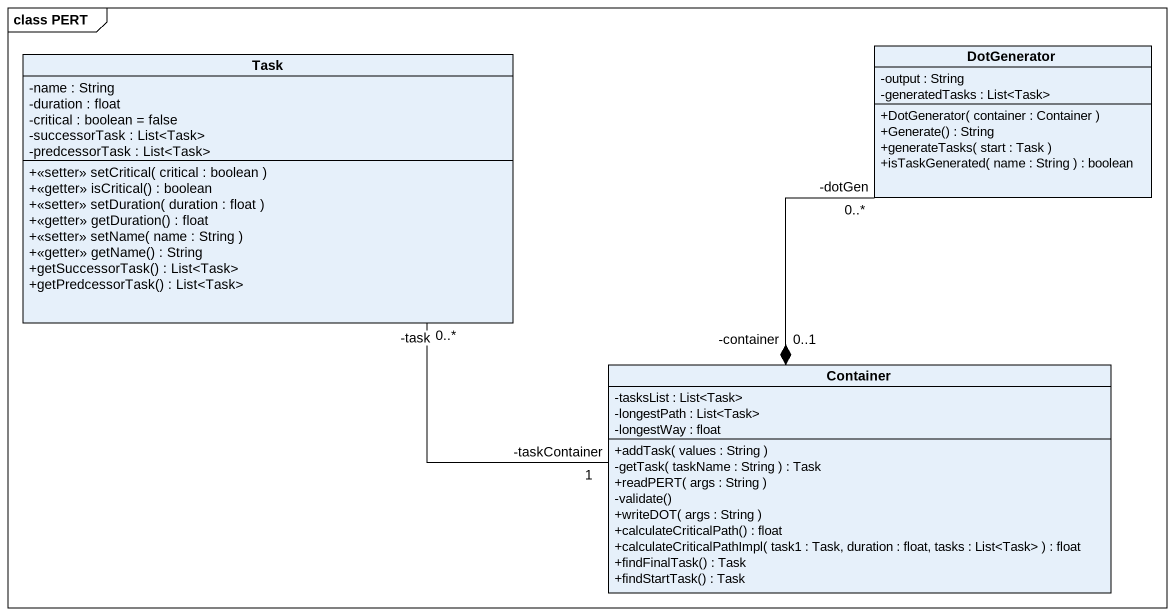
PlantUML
@startuml
mainframe class PERT
hide circle
hide empty members
skinparam classAttributeIconSize 0
class Task {
  -name : String
  -duration : float
  -critical : boolean = false
  -successorTask : List<Task>
  -predcessorTask : List<Task>
  +<<setter>> setCritical( critical : boolean )
  +<<getter>> isCritical() : boolean
  +<<setter>> setDuration( duration : float )
  +<<getter>> getDuration() : float
  +<<setter>> setName( name : String )
  +<<getter>> getName() : String
  +getSuccessorTask() : List<Task>
  +getPredcessorTask() : List<Task>
}
class DotGenerator {
  -output : String
  -generatedTasks : List<Task>
  +DotGenerator( container : Container )
  +Generate() : String
  +generateTasks( start : Task )
  +isTaskGenerated( name : String ) : boolean
}
class Container {
  -tasksList : List<Task>
  -longestPath : List<Task>
  -longestWay : float
  +addTask( values : String )
  -getTask( taskName : String ) : Task
  +readPERT( args : String )
  -validate()
  +writeDOT( args : String )
  +calculateCriticalPath() : float
  +calculateCriticalPathImpl( task1 : Task, duration : float, tasks : List<Task> ) : float
  +findFinalTask() : Task
  +findStartTask() : Task
}
Container "1\n-taskContainer" -left- "0..*\n-task" Task
Container "-container\n0..1" *-up- "-dotGen\n0..*" DotGenerator
@enduml
